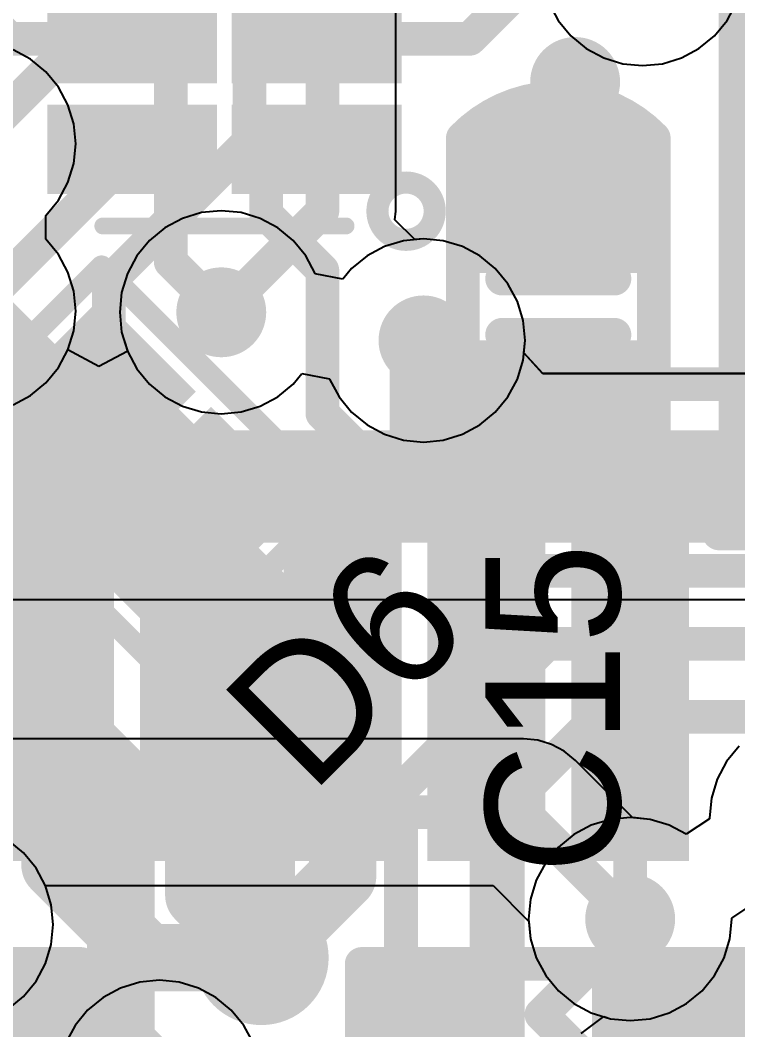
# Model space of a CAD drawing. Extents: x 122.9 to 153, y 141.4 to 165.6.
# Drawn here: x 135.762 to 139.007, y 150.34 to 154.905 of the extents above; entities that cross this region are included whole.
import ezdxf

# ---------------------------------------------------------------- set-up
doc = ezdxf.new("R2010")
doc.units = 0
doc.layers.get('0').update_dxf_attribs({"linetype": 'CONTINUOUS'})
for name, color, linetype in [('BOTTOMLAYER', 5, 'CONTINUOUS'), ('BOTTOMOVERLAY', 54, 'CONTINUOUS'), ('BOTTOMPASTE', 16, 'CONTINUOUS'), ('BOTTOMSOLDER', 6, 'CONTINUOUS'), ('MIDLAYER1', 16, 'CONTINUOUS'), ('MIDLAYER2', 76, 'CONTINUOUS'), ('MULTILAYER', 9, 'CONTINUOUS'), ('TOPLAYER', 1, 'CONTINUOUS'), ('TOPOVERLAY', 2, 'CONTINUOUS'), ('TOPPASTE', 8, 'CONTINUOUS'), ('TOPSOLDER', 216, 'CONTINUOUS')]:
    doc.layers.add(name, color=color, linetype=linetype)

# ---------------------------------------------------------------- blocks, each defined once
blk = doc.blocks.new('SOD882_ESD_3')
at = {"layer": 'TOPLAYER'}
for points in [[(-0.549999, -0.349999), (-0.15, -0.349999), (-0.549999, 0.349999), (-0.15, 0.349999)], [(0.15, -0.349999), (0.549999, -0.349999), (0.15, 0.349999), (0.549999, 0.349999)]]:
    blk.add_solid(points, dxfattribs=at)
at = {"layer": 'TOPOVERLAY', "const_width": 0.1}
for points in [[(-0.750001, 0.549999), (0.749999, 0.549996)], [(-0.750001, -0.549999), (-0.750001, 0.549999)], [(0.749999, -0.549996), (0.749999, 0.549996)], [(-0.750001, -0.549999), (0.749999, -0.549996)]]:
    blk.add_lwpolyline(points, dxfattribs=at)
at = {"layer": 'TOPOVERLAY', "const_width": 0.05}
for points in [[(-0.775, 0.549999, 1), (-0.725002, 0.549999, 1)], [(-0.775, 0.549999, 1), (-0.725002, 0.549999, 1)], [(0.725, 0.549996, 1), (0.774997, 0.549996, 1)], [(0.725, 0.549996, 1), (0.774997, 0.549996, 1)], [(-0.775, -0.549999, 1), (-0.725002, -0.549999, 1)], [(-0.775, -0.549999, 1), (-0.725002, -0.549999, 1)], [(0.725, -0.549996, 1), (0.774997, -0.549996, 1)], [(0.725, -0.549996, 1), (0.774997, -0.549996, 1)]]:
    blk.add_lwpolyline(points, format="xyb", close=True, dxfattribs=at)
at = {"layer": 'TOPPASTE'}
for points in [[(-0.549999, -0.349999), (-0.15, -0.349999), (-0.549999, 0.349999), (-0.15, 0.349999)], [(0.15, -0.349999), (0.549999, -0.349999), (0.15, 0.349999), (0.549999, 0.349999)]]:
    blk.add_solid(points, dxfattribs=at)
at = {"layer": 'TOPSOLDER'}
for points in [[(-0.651599, -0.451599), (-0.0484, -0.451599), (-0.651599, 0.451599), (-0.0484, 0.451599)], [(0.0484, -0.451599), (0.651599, -0.451599), (0.0484, 0.451599), (0.651599, 0.451599)]]:
    blk.add_solid(points, dxfattribs=at)
blk = doc.blocks.new('USON10_5')
at = {"layer": 'TOPLAYER'}
for points in [[(-0.282499, -0.1), (0.282499, -0.1), (-0.282499, 0.1), (0.282499, 0.1)], [(0.552501, -0.1), (1.117498, -0.1), (0.552501, 0.1), (1.117498, 0.1)], [(-0.282499, -0.599999), (0.282499, -0.599999), (-0.282499, -0.399999), (0.282499, -0.399999)], [(0.552501, -0.599999), (1.117498, -0.599999), (0.552501, -0.399999), (1.117498, -0.399999)], [(-0.282499, -1.2), (0.282499, -1.2), (-0.282499, -0.800001), (0.282499, -0.800001)], [(0.552501, -1.2), (1.117498, -1.2), (0.552501, -0.800001), (1.117498, -0.800001)], [(-0.282499, -1.600002), (0.282499, -1.600002), (-0.282499, -1.400002), (0.282499, -1.400002)], [(0.552501, -1.599999), (1.117498, -1.599999), (0.552501, -1.4), (1.117498, -1.4)], [(-0.282499, -2.100001), (0.282499, -2.100001), (-0.282499, -1.900001), (0.282499, -1.900001)], [(0.552501, -2.100001), (1.117498, -2.100001), (0.552501, -1.900001), (1.117498, -1.900001)]]:
    blk.add_solid(points, dxfattribs=at)
at = {"layer": 'TOPOVERLAY'}
for points, const_width in [([(-0.274371, 0.2794, 1), (-0.5334, 0.2794, 1)], 0.1), ([(-0.151552, 0.346199, 1), (-0.113452, 0.346199, 1)], 0.0381), ([(0.948446, 0.346199, 1), (0.986546, 0.346199, 1)], 0.0381), ([(-0.558399, 0.2794, 1), (-0.508401, 0.2794, 1)], 0.05), ([(-0.299369, 0.2794, 1), (-0.249372, 0.2794, 1)], 0.05), ([(-0.151552, -2.3, 1), (-0.113452, -2.3, 1)], 0.0381), ([(0.948446, -2.3, 1), (0.986546, -2.3, 1)], 0.0381)]:
    blk.add_lwpolyline(points, format="xyb", close=True, dxfattribs=dict(at, const_width=const_width))
at = {"layer": 'TOPOVERLAY', "const_width": 0.0762}
for points in [[(0.967496, 0.346199), (-0.132502, 0.346199)], [(0.967496, -2.3), (-0.132502, -2.3)]]:
    blk.add_lwpolyline(points, dxfattribs=at)
at = {"layer": 'TOPPASTE'}
for points in [[(-0.282499, -0.1), (0.282499, -0.1), (-0.282499, 0.1), (0.282499, 0.1)], [(0.552501, -0.1), (1.117498, -0.1), (0.552501, 0.1), (1.117498, 0.1)], [(-0.282499, -0.599999), (0.282499, -0.599999), (-0.282499, -0.399999), (0.282499, -0.399999)], [(0.552501, -0.599999), (1.117498, -0.599999), (0.552501, -0.399999), (1.117498, -0.399999)], [(-0.282499, -1.2), (0.282499, -1.2), (-0.282499, -0.800001), (0.282499, -0.800001)], [(0.552501, -1.2), (1.117498, -1.2), (0.552501, -0.800001), (1.117498, -0.800001)], [(-0.282499, -1.600002), (0.282499, -1.600002), (-0.282499, -1.400002), (0.282499, -1.400002)], [(0.552501, -1.599999), (1.117498, -1.599999), (0.552501, -1.4), (1.117498, -1.4)], [(-0.282499, -2.100001), (0.282499, -2.100001), (-0.282499, -1.900001), (0.282499, -1.900001)], [(0.552501, -2.100001), (1.117498, -2.100001), (0.552501, -1.900001), (1.117498, -1.900001)]]:
    blk.add_solid(points, dxfattribs=at)
at = {"layer": 'TOPSOLDER'}
for points in [[(-0.384099, -0.2016), (0.384099, -0.2016), (-0.384099, 0.2016), (0.384099, 0.2016)], [(0.450901, -0.2016), (1.219098, -0.2016), (0.450901, 0.2016), (1.219098, 0.2016)], [(-0.384099, -0.701599), (0.384099, -0.701599), (-0.384099, -0.298399), (0.384099, -0.298399)], [(0.450901, -0.701599), (1.219098, -0.701599), (0.450901, -0.298399), (1.219098, -0.298399)], [(-0.384099, -1.3016), (0.384099, -1.3016), (-0.384099, -0.698401), (0.384099, -0.698401)], [(0.450901, -1.3016), (1.219098, -1.3016), (0.450901, -0.698401), (1.219098, -0.698401)], [(-0.384099, -1.701602), (0.384099, -1.701602), (-0.384099, -1.298402), (0.384099, -1.298402)], [(0.450901, -1.701599), (1.219098, -1.701599), (0.450901, -1.2984), (1.219098, -1.2984)], [(-0.384099, -2.201601), (0.384099, -2.201601), (-0.384099, -1.798401), (0.384099, -1.798401)], [(0.450901, -2.201601), (1.219098, -2.201601), (0.450901, -1.798401), (1.219098, -1.798401)]]:
    blk.add_solid(points, dxfattribs=at)
blk = doc.blocks.new('TSSOP14_B_7')
at = {"layer": 'BOTTOMLAYER'}
for points in [[(2.250001, 1.785722), (3.649998, 1.785722), (2.250001, 2.115718), (3.649998, 2.115718)], [(2.250001, 1.135482), (3.649998, 1.135482), (2.250001, 1.465478), (3.649998, 1.465478)], [(2.250001, 0.485242), (3.649998, 0.485242), (2.250001, 0.815238), (3.649998, 0.815238)], [(2.250001, -0.164998), (3.649998, -0.164998), (2.250001, 0.164998), (3.649998, 0.164998)], [(2.250001, -0.815238), (3.649998, -0.815238), (2.250001, -0.485242), (3.649998, -0.485242)]]:
    blk.add_solid(points, dxfattribs=at)
at = {"layer": 'BOTTOMOVERLAY', "const_width": 0.2}
blk.add_lwpolyline([(2.000001, -2.6), (2.000001, 2.6)], dxfattribs=at)
at = {"layer": 'BOTTOMPASTE'}
for points in [[(2.268002, 1.803723), (3.631997, 1.803723), (2.268002, 2.097717), (3.631997, 2.097717)], [(2.268002, 1.153483), (3.631997, 1.153483), (2.268002, 1.447477), (3.631997, 1.447477)], [(2.268002, 0.503243), (3.631997, 0.503243), (2.268002, 0.797237), (3.631997, 0.797237)], [(2.268002, -0.146997), (3.631997, -0.146997), (2.268002, 0.146997), (3.631997, 0.146997)], [(2.268002, -0.797237), (3.631997, -0.797237), (2.268002, -0.503243), (3.631997, -0.503243)]]:
    blk.add_solid(points, dxfattribs=at)
at = {"layer": 'BOTTOMSOLDER'}
for points in [[(2.148401, 1.684122), (3.751598, 1.684122), (2.148401, 2.217318), (3.751598, 2.217318)], [(2.148401, 1.033882), (3.751598, 1.033882), (2.148401, 1.567078), (3.751598, 1.567078)], [(2.148401, 0.383642), (3.751598, 0.383642), (2.148401, 0.916838), (3.751598, 0.916838)], [(2.148401, -0.266598), (3.751598, -0.266598), (2.148401, 0.266598), (3.751598, 0.266598)], [(2.148401, -0.916838), (3.751598, -0.916838), (2.148401, -0.383642), (3.751598, -0.383642)]]:
    blk.add_solid(points, dxfattribs=at)
blk = doc.blocks.new('R0402_B_8')
at = {"layer": 'BOTTOMLAYER'}
for points in [[(-0.762, -0.3048), (-0.254, -0.3048), (-0.762, 0.3048), (-0.254, 0.3048)], [(0.254, -0.3048), (0.762, -0.3048), (0.254, 0.3048), (0.762, 0.3048)]]:
    blk.add_solid(points, dxfattribs=at)
at = {"layer": 'BOTTOMOVERLAY', "const_width": 0.1524}
for points in [[(0.889, 0.4318), (-0.889, 0.4318)], [(-0.889, 0.4318), (-0.889, -0.431795)], [(0.1524, 0.4318), (-0.0762, 0.2032)], [(0.889, 0.4318), (0.889, -0.431795)], [(0.127, 0), (-0.0762, 0.2032)], [(0.127, 0), (-0.0762, -0.2032)], [(0.1524, -0.4318), (-0.0762, -0.2032)], [(0.889, -0.431795), (-0.889, -0.431795)]]:
    blk.add_lwpolyline(points, dxfattribs=at)
at = {"layer": 'BOTTOMOVERLAY', "const_width": 0.0762}
for points in [[(-0.9271, 0.4318, 1), (-0.8509, 0.4318, 1)], [(-0.9271, 0.4318, 1), (-0.8509, 0.4318, 1)], [(0.1143, 0.4318, 1), (0.1905, 0.4318, 1)], [(0.8509, 0.4318, 1), (0.9271, 0.4318, 1)], [(0.8509, 0.4318, 1), (0.9271, 0.4318, 1)], [(-0.1143, 0.2032, 1), (-0.0381, 0.2032, 1)], [(-0.1143, 0.2032, 1), (-0.0381, 0.2032, 1)], [(0.0889, 0, 1), (0.1651, 0, 1)], [(0.0889, 0, 1), (0.1651, 0, 1)], [(-0.1143, -0.2032, 1), (-0.0381, -0.2032, 1)], [(-0.1143, -0.2032, 1), (-0.0381, -0.2032, 1)], [(-0.9271, -0.431795, 1), (-0.8509, -0.431795, 1)], [(-0.9271, -0.431795, 1), (-0.8509, -0.431795, 1)], [(0.1143, -0.4318, 1), (0.1905, -0.4318, 1)], [(0.8509, -0.431795, 1), (0.9271, -0.431795, 1)], [(0.8509, -0.431795, 1), (0.9271, -0.431795, 1)]]:
    blk.add_lwpolyline(points, format="xyb", close=True, dxfattribs=at)
at = {"layer": 'BOTTOMPASTE'}
for points in [[(-0.762, -0.3048), (-0.254, -0.3048), (-0.762, 0.3048), (-0.254, 0.3048)], [(0.254, -0.3048), (0.762, -0.3048), (0.254, 0.3048), (0.762, 0.3048)]]:
    blk.add_solid(points, dxfattribs=at)
at = {"layer": 'BOTTOMSOLDER'}
for points in [[(-0.8636, -0.4064), (-0.1524, -0.4064), (-0.8636, 0.4064), (-0.1524, 0.4064)], [(0.1524, -0.4064), (0.8636, -0.4064), (0.1524, 0.4064), (0.8636, 0.4064)]]:
    blk.add_solid(points, dxfattribs=at)
blk = doc.blocks.new('R0402_B_10')
at = {"layer": 'BOTTOMLAYER'}
for points in [[(-0.762, -0.3048), (-0.254, -0.3048), (-0.762, 0.3048), (-0.254, 0.3048)], [(0.254, -0.3048), (0.762, -0.3048), (0.254, 0.3048), (0.762, 0.3048)]]:
    blk.add_solid(points, dxfattribs=at)
at = {"layer": 'BOTTOMOVERLAY', "const_width": 0.1524}
for points in [[(-0.889, 0.4318), (0.889, 0.4318)], [(-0.889, -0.431795), (-0.889, 0.4318)], [(-0.0762, 0.2032), (0.1524, 0.4318)], [(0.889, -0.431795), (0.889, 0.4318)], [(-0.0762, 0.2032), (0.127, 0)], [(-0.0762, -0.2032), (0.127, 0)], [(-0.0762, -0.2032), (0.1524, -0.4318)], [(-0.889, -0.431795), (0.889, -0.431795)]]:
    blk.add_lwpolyline(points, dxfattribs=at)
at = {"layer": 'BOTTOMOVERLAY', "const_width": 0.0762}
for points in [[(-0.9271, 0.4318, 1), (-0.8509, 0.4318, 1)], [(-0.9271, 0.4318, 1), (-0.8509, 0.4318, 1)], [(0.1143, 0.4318, 1), (0.1905, 0.4318, 1)], [(0.8509, 0.4318, 1), (0.9271, 0.4318, 1)], [(0.8509, 0.4318, 1), (0.9271, 0.4318, 1)], [(-0.1143, 0.2032, 1), (-0.0381, 0.2032, 1)], [(-0.1143, 0.2032, 1), (-0.0381, 0.2032, 1)], [(0.0889, 0, 1), (0.1651, 0, 1)], [(0.0889, 0, 1), (0.1651, 0, 1)], [(-0.1143, -0.2032, 1), (-0.0381, -0.2032, 1)], [(-0.1143, -0.2032, 1), (-0.0381, -0.2032, 1)], [(-0.9271, -0.431795, 1), (-0.8509, -0.431795, 1)], [(-0.9271, -0.431795, 1), (-0.8509, -0.431795, 1)], [(0.1143, -0.4318, 1), (0.1905, -0.4318, 1)], [(0.8509, -0.431795, 1), (0.9271, -0.431795, 1)], [(0.8509, -0.431795, 1), (0.9271, -0.431795, 1)]]:
    blk.add_lwpolyline(points, format="xyb", close=True, dxfattribs=at)
at = {"layer": 'BOTTOMPASTE'}
for points in [[(-0.762, -0.3048), (-0.254, -0.3048), (-0.762, 0.3048), (-0.254, 0.3048)], [(0.254, -0.3048), (0.762, -0.3048), (0.254, 0.3048), (0.762, 0.3048)]]:
    blk.add_solid(points, dxfattribs=at)
at = {"layer": 'BOTTOMSOLDER'}
for points in [[(-0.8636, -0.4064), (-0.1524, -0.4064), (-0.8636, 0.4064), (-0.1524, 0.4064)], [(0.1524, -0.4064), (0.8636, -0.4064), (0.1524, 0.4064), (0.8636, 0.4064)]]:
    blk.add_solid(points, dxfattribs=at)
blk = doc.blocks.new('C0402_26')
at = {"layer": 'TOPLAYER'}
for points in [[(-0.761997, -0.304797), (-0.253997, -0.304797), (-0.761997, 0.304803), (-0.253997, 0.304803)], [(0.253997, -0.304797), (0.761997, -0.304797), (0.253997, 0.304803), (0.761997, 0.304803)]]:
    blk.add_solid(points, dxfattribs=at)
at = {"layer": 'TOPOVERLAY', "const_width": 0.1524}
for points in [[(-0.762005, -0.431792, -0.413008), (-0.762005, 0.431797)], [(0.761995, 0.431803, -0.423003), (0.761995, -0.431797)]]:
    blk.add_lwpolyline(points, format="xyb", dxfattribs=at)
at = {"layer": 'TOPOVERLAY', "const_width": 0.0762}
for points in [[(-0.800105, 0.431797, 1), (-0.723905, 0.431797, 1)], [(-0.8001, 0.431792, 1), (-0.7239, 0.431792, 1)], [(0.723895, 0.431803, 1), (0.800095, 0.431803, 1)], [(0.723903, 0.431795, 1), (0.800103, 0.431795, 1)], [(-0.1651, 0.254, 1), (-0.0889, 0.254, 1)], [(0.0889, 0.254005, 1), (0.1651, 0.254005, 1)], [(-0.1651, -0.253995, 1), (-0.0889, -0.253995, 1)], [(0.0889, -0.253997, 1), (0.1651, -0.253997, 1)], [(-0.800105, -0.431792, 1), (-0.723905, -0.431792, 1)], [(-0.800103, -0.431792, 1), (-0.723903, -0.431792, 1)], [(0.723895, -0.431797, 1), (0.800095, -0.431797, 1)], [(0.7239, -0.431795, 1), (0.8001, -0.431795, 1)]]:
    blk.add_lwpolyline(points, format="xyb", close=True, dxfattribs=at)
at = {"layer": 'TOPOVERLAY', "const_width": 0.1524}
for points in [[(0.762003, 0.431795), (-0.762, 0.431792)], [(-0.127, 0.254), (-0.127, -0.253995)], [(0.127, 0.254005), (0.127, -0.253997)], [(-0.762003, -0.431792), (0.762, -0.431795)]]:
    blk.add_lwpolyline(points, dxfattribs=at)
at = {"layer": 'TOPPASTE'}
for points in [[(-0.761997, -0.304797), (-0.253997, -0.304797), (-0.761997, 0.304803), (-0.253997, 0.304803)], [(0.253997, -0.304797), (0.761997, -0.304797), (0.253997, 0.304803), (0.761997, 0.304803)]]:
    blk.add_solid(points, dxfattribs=at)
at = {"layer": 'TOPSOLDER'}
for points in [[(-0.863597, -0.406397), (-0.152397, -0.406397), (-0.863597, 0.406403), (-0.152397, 0.406403)], [(0.152397, -0.406397), (0.863597, -0.406397), (0.152397, 0.406403), (0.863597, 0.406403)]]:
    blk.add_solid(points, dxfattribs=at)
blk = doc.blocks.new('QFN48_5X5_43')
at = {"layer": 'TOPOVERLAY', "const_width": 0.1524}
blk.add_lwpolyline([(2.59999, 2.600005), (1.999993, 2.600005)], dxfattribs=at)
at = {"layer": 'TOPOVERLAY', "const_width": 0.0762}
blk.add_lwpolyline([(2.56189, 2.600005, 1), (2.63809, 2.600005, 1)], format="xyb", close=True, dxfattribs=at)
at = {"layer": 'TOPSOLDER'}
for points in [[(2.601598, 2.098401), (2.601598, 2.451598), (1.998398, 2.098401), (1.998398, 2.451598)], [(2.601595, 1.748404), (2.601595, 2.101601), (1.998396, 1.748404), (1.998396, 2.101601)], [(2.601598, 1.398402), (2.601598, 1.751599), (1.998398, 1.398402), (1.998398, 1.751599)], [(2.601598, 1.048403), (2.601598, 1.4016), (1.998398, 1.048403), (1.998398, 1.4016)], [(2.601598, 0.698403), (2.601598, 1.051601), (1.998398, 0.698403), (1.998398, 1.051601)], [(2.601595, 0.348404), (2.601595, 0.701601), (1.998396, 0.348404), (1.998396, 0.701601)], [(2.601595, -0.001595), (2.601595, 0.351602), (1.998396, -0.001595), (1.998396, 0.351602)]]:
    blk.add_solid(points, dxfattribs=at)

msp = doc.modelspace()

# ---------------------------------------------------------------- linework, layer by layer
at = {"layer": 'BOTTOMLAYER'}
for p, q in [((137.460398, 154.041602), (137.460398, 155.356944)), ((138.151959, 154.983393), (138.194412, 154.903965)), ((138.958389, 154.903965), (139.000842, 154.983393)), ((138.194412, 154.903965), (138.251547, 154.834349)), ((138.901254, 154.834349), (138.958389, 154.903965)), ((138.251547, 154.834349), (138.321164, 154.777214)), ((138.831637, 154.777214), (138.901254, 154.834349)), ((138.321164, 154.777214), (138.400592, 154.73476)), ((138.752209, 154.73476), (138.831637, 154.777214)), ((138.400592, 154.73476), (138.486774, 154.708616)), ((138.486774, 154.708616), (138.576401, 154.69979)), ((138.576401, 154.69979), (138.666027, 154.708616)), ((138.666027, 154.708616), (138.752209, 154.73476)), ((137.45657, 154.002735), (137.460398, 154.041602)), ((137.546375, 153.912931), (137.45657, 154.002735)), ((137.585801, 153.916814), (137.546375, 153.912931)), ((137.675427, 153.907988), (137.585801, 153.916814)), ((137.761609, 153.881844), (137.675427, 153.907988)), ((137.841037, 153.83939), (137.761609, 153.881844)), ((137.910654, 153.782255), (137.841037, 153.83939)), ((137.967789, 153.712639), (137.910654, 153.782255)), ((138.010242, 153.633211), (137.967789, 153.712639)), ((138.036386, 153.547028), (138.010242, 153.633211)), ((138.045213, 153.457402), (138.036386, 153.547028)), ((138.03963, 153.400702), (138.045213, 153.457402)), ((138.124918, 153.3066), (138.03963, 153.400702)), ((139.135201, 153.3066), (138.124918, 153.3066))]:
    msp.add_line(p, q, dxfattribs=at)
for points, const_width in [([(136.442801, 154.479003), (136.442801, 155.870402)], 0.1524), ([(136.087201, 154.879802), (136.087201, 155.845002)], 0.1524), ([(136.798401, 154.357979), (136.798401, 155.631152)], 0.1524), ([(137.128601, 154.041602), (137.128601, 155.49438)], 0.1524), ([(135.553801, 154.346402), (136.087201, 154.879802)], 0.1524), ([(135.553801, 153.590003), (136.442801, 154.479003)], 0.1524), ([(136.163401, 153.722979), (136.798401, 154.357979)], 0.1524), ([(136.671401, 153.584402), (137.128601, 154.041602)], 0.1524), ([(136.163401, 153.355802), (136.163401, 153.722979)], 0.1524), ([(136.163401, 153.355802), (136.544401, 152.974802)], 0.1524), ([(136.544401, 152.974802), (139.135201, 152.974802)], 0.1524), ([(135.919561, 151.085042), (135.919561, 151.904403)], 0.3048), ([(136.569801, 150.948801), (136.569801, 151.904403)], 0.3048), ([(137.220041, 151.034242), (137.220041, 151.904403)], 0.3048), ([(137.870281, 150.287482), (137.870281, 151.904403)], 0.1524), ([(138.520521, 150.841202), (138.520521, 151.904403)], 0.1524), ([(135.919561, 151.085042), (136.338201, 150.666402)], 0.3048), ([(136.8522, 150.666402), (137.220041, 151.034242)], 0.3048), ([(136.569801, 150.948801), (136.8522, 150.666402)], 0.3048), ([(138.520521, 150.287482), (138.520521, 150.841202)], 0.1524), ([(136.338201, 150.666402), (136.8522, 150.666402)], 0.3048), ([(136.849201, 150.663402), (136.8522, 150.666402)], 0.3048), ([(137.687401, 150.104602), (137.870281, 150.287482)], 0.1524), ([(138.520521, 150.287482), (138.703401, 150.104602)], 0.1524)]:
    msp.add_lwpolyline(points, dxfattribs=dict(at, const_width=const_width))
for points, const_width in [([(136.049101, 154.879802, 1), (136.125301, 154.879802, 1)], 0.0762), ([(136.049101, 154.879802, 1), (136.125301, 154.879802, 1)], 0.0762), ([(138.170001, 154.625802, 1), (138.373201, 154.625802, 1)], 0.2032), ([(136.404701, 154.479003, 1), (136.480901, 154.479003, 1)], 0.0762), ([(136.404701, 154.479003, 1), (136.480901, 154.479003, 1)], 0.0762), ([(136.760301, 154.357979, 1), (136.836501, 154.357979, 1)], 0.0762), ([(136.760301, 154.357979, 1), (136.836501, 154.357979, 1)], 0.0762), ([(137.090501, 154.041602, 1), (137.166701, 154.041602, 1)], 0.0762), ([(137.090501, 154.041602, 1), (137.166701, 154.041602, 1)], 0.0762), ([(136.125301, 153.722979, 1), (136.201501, 153.722979, 1)], 0.0762), ([(136.125301, 153.722979, 1), (136.201501, 153.722979, 1)], 0.0762), ([(136.569801, 153.584402, 1), (136.773001, 153.584402, 1)], 0.2032), ([(136.633301, 153.584402, 1), (136.709501, 153.584402, 1)], 0.0762), ([(137.484201, 153.457402, 1), (137.687401, 153.457402, 1)], 0.2032), ([(136.125301, 153.355802, 1), (136.201501, 153.355802, 1)], 0.0762), ([(136.125301, 153.355802, 1), (136.201501, 153.355802, 1)], 0.0762), ([(136.506301, 152.974802, 1), (136.582501, 152.974802, 1)], 0.0762), ([(136.506301, 152.974802, 1), (136.582501, 152.974802, 1)], 0.0762), ([(135.843361, 151.904403, 1), (135.995761, 151.904403, 1)], 0.1524), ([(136.493601, 151.904403, 1), (136.646001, 151.904403, 1)], 0.1524), ([(137.143841, 151.904403, 1), (137.296241, 151.904403, 1)], 0.1524), ([(137.832181, 151.904403, 1), (137.908381, 151.904403, 1)], 0.0762), ([(138.482421, 151.904403, 1), (138.558621, 151.904403, 1)], 0.0762), ([(135.843361, 151.085042, 1), (135.995761, 151.085042, 1)], 0.1524), ([(135.843361, 151.085042, 1), (135.995761, 151.085042, 1)], 0.1524), ([(137.143841, 151.034242, 1), (137.296241, 151.034242, 1)], 0.1524), ([(137.143841, 151.034242, 1), (137.296241, 151.034242, 1)], 0.1524), ([(136.493601, 150.948801, 1), (136.646001, 150.948801, 1)], 0.1524), ([(136.493601, 150.948801, 1), (136.646001, 150.948801, 1)], 0.1524), ([(138.418921, 150.841202, 1), (138.622121, 150.841202, 1)], 0.2032), ([(136.6998, 150.666402, 1), (137.0046, 150.666402, 1)], 0.3048), ([(138.482421, 150.841202, 1), (138.558621, 150.841202, 1)], 0.0762), ([(138.482421, 150.841202, 1), (138.558621, 150.841202, 1)], 0.0762), ([(136.262001, 150.666402, 1), (136.414401, 150.666402, 1)], 0.1524), ([(136.262001, 150.666402, 1), (136.414401, 150.666402, 1)], 0.1524), ([(136.773001, 150.663402, 1), (136.925401, 150.663402, 1)], 0.1524), ([(136.776, 150.666402, 1), (136.9284, 150.666402, 1)], 0.1524), ([(136.776, 150.666402, 1), (136.9284, 150.666402, 1)], 0.1524), ([(136.776, 150.666402, 1), (136.9284, 150.666402, 1)], 0.1524), ([(136.776, 150.666402, 1), (136.9284, 150.666402, 1)], 0.1524), ([(137.832181, 150.287482, 1), (137.908381, 150.287482, 1)], 0.0762), ([(137.832181, 150.287482, 1), (137.908381, 150.287482, 1)], 0.0762), ([(138.482421, 150.287482, 1), (138.558621, 150.287482, 1)], 0.0762), ([(138.482421, 150.287482, 1), (138.558621, 150.287482, 1)], 0.0762)]:
    msp.add_lwpolyline(points, format="xyb", close=True, dxfattribs=dict(at, const_width=const_width))
at = {"layer": 'MIDLAYER1'}
for p, q in [((138.151959, 154.983393), (138.194412, 154.903965)), ((138.958389, 154.903965), (139.000842, 154.983393)), ((138.194412, 154.903965), (138.251547, 154.834349)), ((138.901254, 154.834349), (138.958389, 154.903965)), ((138.251547, 154.834349), (138.321164, 154.777214)), ((138.831637, 154.777214), (138.901254, 154.834349)), ((135.809037, 154.72839), (135.729609, 154.770844)), ((138.321164, 154.777214), (138.400592, 154.73476)), ((138.752209, 154.73476), (138.831637, 154.777214)), ((135.878654, 154.671255), (135.809037, 154.72839)), ((138.400592, 154.73476), (138.486774, 154.708616)), ((138.486774, 154.708616), (138.576401, 154.69979)), ((138.576401, 154.69979), (138.666027, 154.708616)), ((138.666027, 154.708616), (138.752209, 154.73476)), ((135.935789, 154.601639), (135.878654, 154.671255)), ((135.978242, 154.522211), (135.935789, 154.601639)), ((136.004386, 154.436028), (135.978242, 154.522211)), ((136.013213, 154.346402), (136.004386, 154.436028)), ((136.004386, 154.256776), (136.013213, 154.346402)), ((135.978242, 154.170593), (136.004386, 154.256776)), ((135.935789, 154.091165), (135.978242, 154.170593)), ((135.878654, 154.021551), (135.935789, 154.091165)), ((135.878654, 153.914853), (135.878654, 154.021551)), ((136.581774, 154.034988), (136.495592, 154.008844)), ((136.671401, 154.043814), (136.581774, 154.034988)), ((136.761027, 154.034988), (136.671401, 154.043814)), ((136.847209, 154.008844), (136.761027, 154.034988)), ((136.495592, 154.008844), (136.416164, 153.96639)), ((136.926637, 153.96639), (136.847209, 154.008844)), ((136.416164, 153.96639), (136.346547, 153.909255)), ((136.996254, 153.909255), (136.926637, 153.96639)), ((135.935789, 153.84524), (135.878654, 153.914853)), ((136.346547, 153.909255), (136.289412, 153.839639)), ((137.053389, 153.839639), (136.996254, 153.909255)), ((137.496174, 153.907988), (137.409992, 153.881844)), ((137.585801, 153.916814), (137.496174, 153.907988)), ((137.675427, 153.907988), (137.585801, 153.916814)), ((137.761609, 153.881844), (137.675427, 153.907988)), ((135.978242, 153.765811), (135.935789, 153.84524)), ((136.289412, 153.839639), (136.246959, 153.760211)), ((137.095842, 153.760211), (137.053389, 153.839639)), ((137.330564, 153.83939), (137.260947, 153.782255)), ((137.409992, 153.881844), (137.330564, 153.83939)), ((137.841037, 153.83939), (137.761609, 153.881844)), ((137.910654, 153.782255), (137.841037, 153.83939)), ((136.004386, 153.679629), (135.978242, 153.765811)), ((136.246959, 153.760211), (136.220815, 153.674028)), ((137.096414, 153.758329), (137.095842, 153.760211)), ((137.220975, 153.733551), (137.096414, 153.758329)), ((137.260947, 153.782255), (137.220975, 153.733551)), ((137.967789, 153.712639), (137.910654, 153.782255)), ((138.010242, 153.633211), (137.967789, 153.712639)), ((136.013213, 153.590003), (136.004386, 153.679629)), ((136.220815, 153.674028), (136.211988, 153.584402)), ((138.036386, 153.547028), (138.010242, 153.633211)), ((136.004386, 153.500376), (136.013213, 153.590003)), ((136.211988, 153.584402), (136.220815, 153.494776)), ((138.045213, 153.457402), (138.036386, 153.547028)), ((135.978242, 153.414194), (136.004386, 153.500376)), ((136.220815, 153.494776), (136.246959, 153.408593)), ((138.036386, 153.367776), (138.045213, 153.457402)), ((135.935789, 153.334766), (135.978242, 153.414194)), ((136.246959, 153.408593), (136.289412, 153.329165)), ((138.010242, 153.281593), (138.036386, 153.367776)), ((135.878654, 153.265149), (135.935789, 153.334766)), ((136.289412, 153.329165), (136.346547, 153.259549)), ((136.996254, 153.259549), (137.036226, 153.308253)), ((137.036226, 153.308253), (137.160787, 153.283475)), ((135.809037, 153.208015), (135.878654, 153.265149)), ((136.346547, 153.259549), (136.416164, 153.202414)), ((136.926637, 153.202414), (136.996254, 153.259549)), ((137.160787, 153.283475), (137.161359, 153.281593)), ((137.161359, 153.281593), (137.203812, 153.202165)), ((137.967789, 153.202165), (138.010242, 153.281593)), ((135.729609, 153.165561), (135.809037, 153.208015)), ((136.416164, 153.202414), (136.495592, 153.15996)), ((136.847209, 153.15996), (136.926637, 153.202414)), ((137.203812, 153.202165), (137.260947, 153.132549)), ((137.910654, 153.132549), (137.967789, 153.202165)), ((136.495592, 153.15996), (136.581774, 153.133816)), ((136.761027, 153.133816), (136.847209, 153.15996)), ((136.581774, 153.133816), (136.671401, 153.12499)), ((136.671401, 153.12499), (136.761027, 153.133816)), ((137.260947, 153.132549), (137.330564, 153.075414)), ((137.841037, 153.075414), (137.910654, 153.132549)), ((137.330564, 153.075414), (137.409992, 153.03296)), ((137.761609, 153.03296), (137.841037, 153.075414)), ((137.409992, 153.03296), (137.496174, 153.006816)), ((137.675427, 153.006816), (137.761609, 153.03296)), ((137.496174, 153.006816), (137.585801, 152.99799)), ((137.585801, 152.99799), (137.675427, 153.006816)), ((139.013547, 151.623255), (138.956412, 151.553639)), ((138.956412, 151.553639), (138.913959, 151.474211)), ((138.913959, 151.474211), (138.887815, 151.388028)), ((138.887815, 151.388028), (138.878988, 151.298402)), ((138.430894, 151.291788), (138.344712, 151.265644)), ((138.520521, 151.300614), (138.430894, 151.291788)), ((138.610147, 151.291788), (138.520521, 151.300614)), ((138.696329, 151.265644), (138.610147, 151.291788)), ((138.879341, 151.294826), (138.773743, 151.224267)), ((138.878988, 151.298402), (138.879341, 151.294826)), ((138.344712, 151.265644), (138.265284, 151.22319)), ((138.773743, 151.224267), (138.696329, 151.265644)), ((135.777054, 151.140655), (135.707437, 151.19779)), ((138.265284, 151.22319), (138.195667, 151.166055)), ((138.195667, 151.166055), (138.138532, 151.096439)), ((135.834189, 151.071039), (135.777054, 151.140655)), ((135.876642, 150.991611), (135.834189, 151.071039)), ((138.138532, 151.096439), (138.096079, 151.017011)), ((138.096079, 151.017011), (138.069935, 150.930828)), ((135.902786, 150.905428), (135.876642, 150.991611)), ((138.069935, 150.930828), (138.061108, 150.841202)), ((135.911613, 150.815802), (135.902786, 150.905428)), ((138.97958, 150.844778), (139.085178, 150.915337)), ((138.061108, 150.841202), (138.069935, 150.751576)), ((138.971106, 150.751576), (138.979933, 150.841202)), ((138.979933, 150.841202), (138.97958, 150.844778)), ((135.902786, 150.726176), (135.911613, 150.815802)), ((138.069935, 150.751576), (138.096079, 150.665393)), ((138.944962, 150.665393), (138.971106, 150.751576)), ((135.876642, 150.639993), (135.902786, 150.726176)), ((138.096079, 150.665393), (138.138532, 150.585965)), ((138.902509, 150.585965), (138.944962, 150.665393)), ((135.834189, 150.560565), (135.876642, 150.639993)), ((135.777054, 150.490949), (135.834189, 150.560565)), ((136.302374, 150.555188), (136.216192, 150.529044)), ((136.392001, 150.564014), (136.302374, 150.555188)), ((136.481627, 150.555188), (136.392001, 150.564014)), ((136.567809, 150.529044), (136.481627, 150.555188)), ((138.138532, 150.585965), (138.195667, 150.516349)), ((138.845374, 150.516349), (138.902509, 150.585965)), ((136.216192, 150.529044), (136.136764, 150.48659)), ((136.647237, 150.48659), (136.567809, 150.529044)), ((138.195667, 150.516349), (138.265284, 150.459214)), ((138.775757, 150.459214), (138.845374, 150.516349)), ((135.707437, 150.433814), (135.777054, 150.490949)), ((136.136764, 150.48659), (136.067147, 150.429455)), ((136.716854, 150.429455), (136.647237, 150.48659)), ((136.067147, 150.429455), (136.010012, 150.359839)), ((136.773989, 150.359839), (136.716854, 150.429455)), ((138.265284, 150.459214), (138.344712, 150.41676)), ((138.344712, 150.41676), (138.430894, 150.390616)), ((138.610147, 150.390616), (138.696329, 150.41676)), ((138.696329, 150.41676), (138.775757, 150.459214)), ((138.430894, 150.390616), (138.520521, 150.38179)), ((138.520521, 150.38179), (138.610147, 150.390616)), ((136.010012, 150.359839), (135.967559, 150.280411)), ((136.816442, 150.280411), (136.773989, 150.359839))]:
    msp.add_line(p, q, dxfattribs=at)
for points, const_width in [([(138.170001, 154.625802, 1), (138.373201, 154.625802, 1)], 0.2032), ([(136.569801, 153.584402, 1), (136.773001, 153.584402, 1)], 0.2032), ([(137.484201, 153.457402, 1), (137.687401, 153.457402, 1)], 0.2032), ([(138.418921, 150.841202, 1), (138.622121, 150.841202, 1)], 0.2032), ([(136.6998, 150.666402, 1), (137.0046, 150.666402, 1)], 0.3048)]:
    msp.add_lwpolyline(points, format="xyb", close=True, dxfattribs=dict(at, const_width=const_width))
at = {"layer": 'MIDLAYER2'}
for p, q in [((138.151959, 154.983393), (138.194412, 154.903965)), ((138.958389, 154.903965), (139.000842, 154.983393)), ((138.194412, 154.903965), (138.251547, 154.834349)), ((138.901254, 154.834349), (138.958389, 154.903965)), ((138.251547, 154.834349), (138.321164, 154.777214)), ((138.831637, 154.777214), (138.901254, 154.834349)), ((135.809037, 154.72839), (135.729609, 154.770844)), ((138.321164, 154.777214), (138.400592, 154.73476)), ((138.752209, 154.73476), (138.831637, 154.777214)), ((135.878654, 154.671255), (135.809037, 154.72839)), ((138.400592, 154.73476), (138.486774, 154.708616)), ((138.486774, 154.708616), (138.576401, 154.69979)), ((138.576401, 154.69979), (138.666027, 154.708616)), ((138.666027, 154.708616), (138.752209, 154.73476)), ((135.935789, 154.601639), (135.878654, 154.671255)), ((135.978242, 154.522211), (135.935789, 154.601639)), ((136.004386, 154.436028), (135.978242, 154.522211)), ((136.013213, 154.346402), (136.004386, 154.436028)), ((136.004386, 154.256776), (136.013213, 154.346402)), ((135.978242, 154.170593), (136.004386, 154.256776)), ((135.935789, 154.091165), (135.978242, 154.170593)), ((135.878654, 154.021551), (135.935789, 154.091165)), ((135.878654, 153.914853), (135.878654, 154.021551)), ((136.581774, 154.034988), (136.495592, 154.008844)), ((136.671401, 154.043814), (136.581774, 154.034988)), ((136.761027, 154.034988), (136.671401, 154.043814)), ((136.847209, 154.008844), (136.761027, 154.034988)), ((136.495592, 154.008844), (136.416164, 153.96639)), ((136.926637, 153.96639), (136.847209, 154.008844)), ((136.416164, 153.96639), (136.346547, 153.909255)), ((136.996254, 153.909255), (136.926637, 153.96639)), ((135.935789, 153.84524), (135.878654, 153.914853)), ((136.346547, 153.909255), (136.289412, 153.839639)), ((137.053389, 153.839639), (136.996254, 153.909255)), ((137.496174, 153.907988), (137.409992, 153.881844)), ((137.585801, 153.916814), (137.496174, 153.907988)), ((137.675427, 153.907988), (137.585801, 153.916814)), ((137.761609, 153.881844), (137.675427, 153.907988)), ((135.978242, 153.765811), (135.935789, 153.84524)), ((136.289412, 153.839639), (136.246959, 153.760211)), ((137.095842, 153.760211), (137.053389, 153.839639)), ((137.330564, 153.83939), (137.260947, 153.782255)), ((137.409992, 153.881844), (137.330564, 153.83939)), ((137.841037, 153.83939), (137.761609, 153.881844)), ((137.910654, 153.782255), (137.841037, 153.83939)), ((136.004386, 153.679629), (135.978242, 153.765811)), ((136.246959, 153.760211), (136.220815, 153.674028)), ((137.096414, 153.758329), (137.095842, 153.760211)), ((137.220975, 153.733551), (137.096414, 153.758329)), ((137.260947, 153.782255), (137.220975, 153.733551)), ((137.967789, 153.712639), (137.910654, 153.782255)), ((138.010242, 153.633211), (137.967789, 153.712639)), ((136.013213, 153.590003), (136.004386, 153.679629)), ((136.220815, 153.674028), (136.211988, 153.584402)), ((138.036386, 153.547028), (138.010242, 153.633211)), ((136.004386, 153.500376), (136.013213, 153.590003)), ((136.211988, 153.584402), (136.220815, 153.494776)), ((138.045213, 153.457402), (138.036386, 153.547028)), ((135.978242, 153.414197), (136.004386, 153.500376)), ((136.220815, 153.494776), (136.246692, 153.40947)), ((138.039714, 153.401563), (138.045213, 153.457402)), ((136.117841, 153.339582), (135.978242, 153.414197)), ((136.245445, 153.407786), (136.117841, 153.339582)), ((136.246692, 153.40947), (136.245445, 153.407786)), ((138.125004, 153.307461), (138.039714, 153.401563)), ((140.151201, 153.307461), (138.125004, 153.307461)), ((135.325201, 152.286543), (139.939761, 152.286543)), ((138.037921, 151.6556), (134.790658, 151.6556)), ((138.10265, 151.649224), (138.037921, 151.6556)), ((138.164895, 151.630342), (138.10265, 151.649224)), ((138.222258, 151.599682), (138.164895, 151.630342)), ((139.013547, 151.623255), (138.956412, 151.553639)), ((138.272538, 151.558419), (138.222258, 151.599682)), ((138.531415, 151.299542), (138.272538, 151.558419)), ((138.956412, 151.553639), (138.913959, 151.474211)), ((138.913959, 151.474211), (138.887815, 151.388028)), ((138.887815, 151.388028), (138.878988, 151.298402)), ((138.610147, 151.291788), (138.531415, 151.299542)), ((138.696329, 151.265644), (138.610147, 151.291788)), ((138.879341, 151.294826), (138.773743, 151.224267)), ((138.878988, 151.298402), (138.879341, 151.294826)), ((138.773743, 151.224267), (138.696329, 151.265644)), ((135.876642, 150.991608), (135.876878, 150.992004)), ((135.902786, 150.905428), (135.876642, 150.991608)), ((135.876878, 150.992004), (137.900484, 150.992004)), ((137.900484, 150.992004), (138.06218, 150.830308)), ((135.911613, 150.815802), (135.902786, 150.905428)), ((138.97958, 150.844778), (139.085178, 150.915337)), ((138.06218, 150.830308), (138.069935, 150.751576)), ((138.971106, 150.751576), (138.979933, 150.841202)), ((138.979933, 150.841202), (138.97958, 150.844778)), ((135.902786, 150.726176), (135.911613, 150.815802)), ((138.069935, 150.751576), (138.096079, 150.665393)), ((138.944962, 150.665393), (138.971106, 150.751576)), ((135.876642, 150.639993), (135.902786, 150.726176)), ((138.096079, 150.665393), (138.138532, 150.585965)), ((138.902509, 150.585965), (138.944962, 150.665393)), ((135.834189, 150.560565), (135.876642, 150.639993)), ((135.777054, 150.490949), (135.834189, 150.560565)), ((136.302374, 150.555188), (136.216192, 150.529044)), ((136.392001, 150.564014), (136.302374, 150.555188)), ((136.481627, 150.555188), (136.392001, 150.564014)), ((136.567809, 150.529044), (136.481627, 150.555188)), ((138.138532, 150.585965), (138.195667, 150.516349)), ((138.845374, 150.516349), (138.902509, 150.585965)), ((136.216192, 150.529044), (136.136764, 150.48659)), ((136.647237, 150.48659), (136.567809, 150.529044)), ((138.195667, 150.516349), (138.265284, 150.459214)), ((138.775757, 150.459214), (138.845374, 150.516349)), ((135.707437, 150.433814), (135.777054, 150.490949)), ((136.136764, 150.48659), (136.067147, 150.429455)), ((136.716854, 150.429455), (136.647237, 150.48659)), ((136.067147, 150.429455), (136.010012, 150.359839)), ((136.773989, 150.359839), (136.716854, 150.429455)), ((138.265284, 150.459214), (138.344712, 150.41676)), ((138.344712, 150.41676), (138.430894, 150.390616)), ((138.610147, 150.390616), (138.696329, 150.41676)), ((138.696329, 150.41676), (138.775757, 150.459214)), ((138.430894, 150.390616), (138.520521, 150.38179)), ((138.520521, 150.38179), (138.610147, 150.390616)), ((136.010012, 150.359839), (135.967559, 150.280411)), ((136.816442, 150.280411), (136.773989, 150.359839))]:
    msp.add_line(p, q, dxfattribs=at)
for points, const_width in [([(138.170001, 154.625802, 1), (138.373201, 154.625802, 1)], 0.2032), ([(136.569801, 153.584402, 1), (136.773001, 153.584402, 1)], 0.2032), ([(137.484201, 153.457402, 1), (137.687401, 153.457402, 1)], 0.2032), ([(137.509601, 153.457402, 1), (137.662001, 153.457402, 1)], 0.1524), ([(137.458801, 152.797002, 1), (137.712801, 152.797002, 1)], 0.254), ([(137.458801, 152.797002, 1), (137.712801, 152.797002, 1)], 0.254), ([(137.509601, 152.797002, 1), (137.662001, 152.797002, 1)], 0.1524), ([(137.999821, 151.323802, 1), (138.076021, 151.323802, 1)], 0.0762), ([(137.999821, 151.323802, 1), (138.076021, 151.323802, 1)], 0.0762), ([(138.418921, 150.841202, 1), (138.622121, 150.841202, 1)], 0.2032), ([(136.6998, 150.666402, 1), (137.0046, 150.666402, 1)], 0.3048), ([(138.482421, 150.841202, 1), (138.558621, 150.841202, 1)], 0.0762)]:
    msp.add_lwpolyline(points, format="xyb", close=True, dxfattribs=dict(at, const_width=const_width))
for points, const_width in [([(137.585801, 152.797002), (137.585801, 153.457402)], 0.3048), ([(135.325201, 152.797002), (137.585801, 152.797002)], 0.508), ([(137.585801, 152.797002), (140.151201, 152.797002)], 0.508), ([(134.653223, 151.323802), (138.037921, 151.323802)], 0.1524), ([(138.037921, 151.323802), (138.520521, 150.841202)], 0.1524)]:
    msp.add_lwpolyline(points, dxfattribs=dict(at, const_width=const_width))
at = {"layer": 'MULTILAYER'}
for points, const_width in [([(138.170001, 154.625802, 1), (138.373201, 154.625802, 1)], 0.2032), ([(136.569801, 153.584402, 1), (136.773001, 153.584402, 1)], 0.2032), ([(137.484201, 153.457402, 1), (137.687401, 153.457402, 1)], 0.2032), ([(138.418921, 150.841202, 1), (138.622121, 150.841202, 1)], 0.2032), ([(136.6998, 150.666402, 1), (137.0046, 150.666402, 1)], 0.3048)]:
    msp.add_lwpolyline(points, format="xyb", close=True, dxfattribs=dict(at, const_width=const_width))
at = {"layer": 'TOPLAYER'}
for p, q in [((138.97958, 150.844778), (139.085178, 150.915337)), ((138.971106, 150.751576), (138.979933, 150.841202)), ((138.979933, 150.841202), (138.97958, 150.844778)), ((138.944962, 150.665393), (138.971106, 150.751576)), ((138.902509, 150.585965), (138.944962, 150.665393)), ((138.845374, 150.516349), (138.902509, 150.585965)), ((138.775757, 150.459214), (138.845374, 150.516349)), ((138.610147, 150.390616), (138.696329, 150.41676)), ((138.696329, 150.41676), (138.775757, 150.459214)), ((138.298598, 150.324149), (138.400607, 150.399803)), ((138.400607, 150.399803), (138.430894, 150.390616)), ((138.430894, 150.390616), (138.520521, 150.38179)), ((138.520521, 150.38179), (138.610147, 150.390616))]:
    msp.add_line(p, q, dxfattribs=at)
for points, const_width in [([(134.945199, 155.590004), (135.714202, 154.821001)], 0.1524), ([(137.794822, 154.821001), (138.068401, 155.094579)], 0.1524), ([(135.714202, 154.821001), (136.268201, 154.821001)], 0.1524), ([(137.179401, 154.821001), (137.794822, 154.821001)], 0.1524), ([(138.271601, 154.193997), (138.271601, 154.625802)], 0.3048), ([(136.268201, 154.321002), (136.442801, 154.321002)], 0.1524), ([(136.442801, 153.813002), (136.442801, 154.321002)], 0.1524), ([(136.874601, 154.194002), (137.001601, 154.321002)], 0.1524), ([(137.001601, 154.321002), (137.103201, 154.321002)], 0.1524), ([(138.195401, 154.117797), (138.271601, 154.193997)], 0.3048), ([(136.874601, 154.027779), (136.874601, 154.194002)], 0.1524), ([(136.874601, 154.027779), (137.128601, 153.773779)], 0.1524), ([(136.442801, 153.813002), (136.671401, 153.584402)], 0.1524), ([(137.128601, 153.711402), (137.128601, 153.773779)], 0.1524), ([(137.128601, 153.127202), (137.128601, 153.711402)], 0.1524), ([(135.553801, 153.590003), (136.024026, 153.119778)], 0.3048), ([(137.585801, 153.457402), (137.941401, 153.101802)], 0.3048), ([(138.195401, 153.254202), (138.200798, 153.259599)], 0.1524), ([(138.200798, 153.259599), (139.222805, 153.259599)], 0.1524), ([(137.941401, 153.101802), (138.195401, 153.101802)], 0.3048), ([(137.128601, 153.127202), (137.839801, 152.416002)], 0.1524), ([(136.519001, 152.624803), (136.8522, 152.291603)], 0.3048), ([(135.1004, 152.590002), (136.2172, 151.473202)], 0.3048), ([(137.839801, 152.416002), (139.690086, 152.416002)], 0.1524), ([(136.8522, 150.666402), (136.8522, 152.291603)], 0.3048), ([(137.484201, 151.425402), (138.144601, 152.085802)], 0.1524), ([(138.144601, 152.085802), (139.826858, 152.085802)], 0.1524), ([(137.966801, 151.349202), (138.373201, 151.755602)], 0.1524), ([(138.373201, 151.755602), (139.963629, 151.755602)], 0.1524), ([(136.2172, 150.279402), (136.2172, 151.473202)], 0.3048), ([(137.484201, 148.936202), (137.484201, 151.425402)], 0.1524), ([(137.966801, 149.393402), (137.966801, 151.349202)], 0.1524), ([(136.2172, 150.279402), (136.392001, 150.104602)], 0.3048)]:
    msp.add_lwpolyline(points, dxfattribs=dict(at, const_width=const_width))
for points, const_width in [([(135.676102, 154.821001, 1), (135.752302, 154.821001, 1)], 0.0762), ([(135.676102, 154.821001, 1), (135.752302, 154.821001, 1)], 0.0762), ([(136.230101, 154.821001, 1), (136.306301, 154.821001, 1)], 0.0762), ([(137.141301, 154.821001, 1), (137.217501, 154.821001, 1)], 0.0762), ([(137.756722, 154.821001, 1), (137.832922, 154.821001, 1)], 0.0762), ([(137.756722, 154.821001, 1), (137.832922, 154.821001, 1)], 0.0762), ([(138.170001, 154.625802, 1), (138.373201, 154.625802, 1)], 0.2032), ([(138.195401, 154.625802, 1), (138.347801, 154.625802, 1)], 0.1524), ([(136.230101, 154.321002, 1), (136.306301, 154.321002, 1)], 0.0762), ([(136.404701, 154.321002, 1), (136.480901, 154.321002, 1)], 0.0762), ([(136.404701, 154.321002, 1), (136.480901, 154.321002, 1)], 0.0762), ([(136.963501, 154.321002, 1), (137.039701, 154.321002, 1)], 0.0762), ([(136.963501, 154.321002, 1), (137.039701, 154.321002, 1)], 0.0762), ([(137.065101, 154.321002, 1), (137.141301, 154.321002, 1)], 0.0762), ([(138.195401, 154.193997, 1), (138.347801, 154.193997, 1)], 0.1524), ([(138.195401, 154.193997, 1), (138.347801, 154.193997, 1)], 0.1524), ([(136.836501, 154.194002, 1), (136.912701, 154.194002, 1)], 0.0762), ([(136.836501, 154.194002, 1), (136.912701, 154.194002, 1)], 0.0762), ([(138.119201, 154.117797, 1), (138.271601, 154.117797, 1)], 0.1524), ([(136.836501, 154.027779, 1), (136.912701, 154.027779, 1)], 0.0762), ([(136.836501, 154.027779, 1), (136.912701, 154.027779, 1)], 0.0762), ([(136.404701, 153.813002, 1), (136.480901, 153.813002, 1)], 0.0762), ([(136.404701, 153.813002, 1), (136.480901, 153.813002, 1)], 0.0762), ([(137.090501, 153.773779, 1), (137.166701, 153.773779, 1)], 0.0762), ([(137.090501, 153.773779, 1), (137.166701, 153.773779, 1)], 0.0762), ([(136.569801, 153.584402, 1), (136.773001, 153.584402, 1)], 0.2032), ([(137.090501, 153.711402, 1), (137.166701, 153.711402, 1)], 0.0762), ([(137.090501, 153.711402, 1), (137.166701, 153.711402, 1)], 0.0762), ([(136.633301, 153.584402, 1), (136.709501, 153.584402, 1)], 0.0762), ([(137.484201, 153.457402, 1), (137.687401, 153.457402, 1)], 0.2032), ([(137.509601, 153.457402, 1), (137.662001, 153.457402, 1)], 0.1524), ([(138.157301, 153.254202, 1), (138.233501, 153.254202, 1)], 0.0762), ([(138.162698, 153.259599, 1), (138.238898, 153.259599, 1)], 0.0762), ([(138.162698, 153.259599, 1), (138.238898, 153.259599, 1)], 0.0762), ([(135.947826, 153.119778, 1), (136.100226, 153.119778, 1)], 0.1524), ([(137.865201, 153.101802, 1), (138.017601, 153.101802, 1)], 0.1524), ([(137.865201, 153.101802, 1), (138.017601, 153.101802, 1)], 0.1524), ([(138.119201, 153.101802, 1), (138.271601, 153.101802, 1)], 0.1524), ([(137.090501, 153.127202, 1), (137.166701, 153.127202, 1)], 0.0762), ([(137.090501, 153.127202, 1), (137.166701, 153.127202, 1)], 0.0762), ([(136.442801, 152.624803, 1), (136.595201, 152.624803, 1)], 0.1524), ([(137.801701, 152.416002, 1), (137.877901, 152.416002, 1)], 0.0762), ([(137.801701, 152.416002, 1), (137.877901, 152.416002, 1)], 0.0762), ([(136.776, 152.291603, 1), (136.9284, 152.291603, 1)], 0.1524), ([(136.776, 152.291603, 1), (136.9284, 152.291603, 1)], 0.1524), ([(138.106501, 152.085802, 1), (138.182701, 152.085802, 1)], 0.0762), ([(138.106501, 152.085802, 1), (138.182701, 152.085802, 1)], 0.0762), ([(138.335101, 151.755602, 1), (138.411301, 151.755602, 1)], 0.0762), ([(138.335101, 151.755602, 1), (138.411301, 151.755602, 1)], 0.0762), ([(136.141, 151.473202, 1), (136.2934, 151.473202, 1)], 0.1524), ([(136.141, 151.473202, 1), (136.2934, 151.473202, 1)], 0.1524), ([(137.446101, 151.425402, 1), (137.522301, 151.425402, 1)], 0.0762), ([(137.446101, 151.425402, 1), (137.522301, 151.425402, 1)], 0.0762), ([(137.928701, 151.349202, 1), (138.004901, 151.349202, 1)], 0.0762), ([(137.928701, 151.349202, 1), (138.004901, 151.349202, 1)], 0.0762), ([(138.418921, 150.841202, 1), (138.622121, 150.841202, 1)], 0.2032), ([(136.6998, 150.666402, 1), (137.0046, 150.666402, 1)], 0.3048), ([(136.776, 150.666402, 1), (136.9284, 150.666402, 1)], 0.1524), ([(136.141, 150.279402, 1), (136.2934, 150.279402, 1)], 0.1524), ([(136.141, 150.279402, 1), (136.2934, 150.279402, 1)], 0.1524)]:
    msp.add_lwpolyline(points, format="xyb", close=True, dxfattribs=dict(at, const_width=const_width))

# ---------------------------------------------------------------- block references
for name, p, rotation in [('TSSOP14_B_7', (136.569801, 154.854402), 270), ('QFN48_5X5_43', (141.522801, 155.184602), 180), ('USON10_5', (137.103201, 154.321002), 180), ('C0402_26', (138.195403, 153.609799), 90), ('SOD882_ESD_3', (136.271513, 152.87229), 315), ('R0402_B_8', (135.147401, 150.206202), 180), ('R0402_B_10', (138.195401, 150.206202), 360)]:
    msp.add_blockref(name, p, dxfattribs=dict(rotation=rotation))

# ---------------------------------------------------------------- texts
at = {"layer": 'TOPOVERLAY'}
for s, rotation, p in [('D6', 45, (137.077801, 151.400002)), ('C15', 90, (138.474801, 151.044402))]:
    msp.add_text(s, height=0.6096, rotation=rotation, dxfattribs=at).set_placement(p)

doc.saveas('drawing.dxf')
